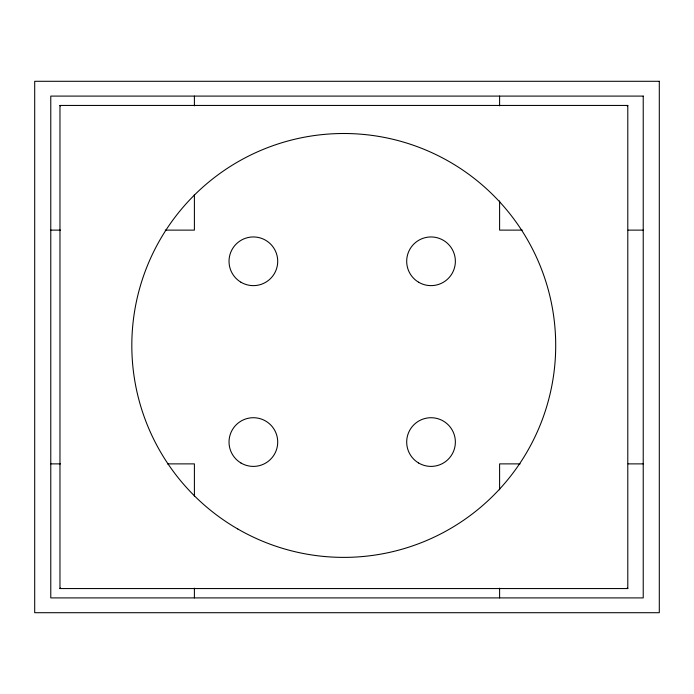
<?xml version="1.0" encoding="UTF-8"?>
<svg xmlns="http://www.w3.org/2000/svg" width="694" height="694" viewBox="0 0 694 694"><rect width="100%" height="100%" fill="white"/><g stroke="black" fill="none" stroke-linecap="round" stroke-linejoin="round"><path stroke-width="1.04" d="M59.97 588.555L627.792 588.555L627.792 105.445L59.97 105.445L59.97 588.555L60.586 588.035M627.185 105.965L627.792 105.445M50.775 230.122L60.499 230.122M165.241 230.122L194.398 230.122L194.398 194.45M522.278 230.122L499.602 230.122L499.602 200.939M628.105 230.122L643.225 230.122M50.775 463.878L60.499 463.878M167.401 463.878L194.398 463.878L194.398 496.305M520.118 463.878L499.602 463.878L499.602 489.825M628.105 463.878L643.225 463.878M59.97 105.445L60.586 105.965M627.185 588.035L627.792 588.555M499.602 96.093L499.602 105.826M499.602 588.174L499.602 597.907M194.398 96.093L194.398 105.826M194.398 588.174L194.398 597.907M659.3 81.293L34.7 81.293L34.7 612.707L659.3 612.707L659.3 81.293M643.225 96.093L50.775 96.093L50.775 597.907L643.225 597.907L643.225 96.093M237.79 528.993A211.948 211.948 0 0 0 555.703 345.439A211.948 211.948 0 0 0 237.79 161.893A211.948 211.948 0 0 0 237.79 528.993M240.931 282.215A24.342 24.342 0 0 0 277.713 261.595A24.342 24.342 0 0 0 241.469 240.055A24.342 24.342 0 0 0 240.931 282.215M418.595 282.215A24.342 24.342 0 0 0 455.368 261.595A24.342 24.342 0 0 0 419.133 240.055A24.342 24.342 0 0 0 418.595 282.215M418.595 462.985A24.342 24.342 0 0 0 455.368 442.373A24.342 24.342 0 0 0 419.133 420.824A24.342 24.342 0 0 0 418.595 462.985M240.931 462.985A24.342 24.342 0 0 0 277.713 442.373A24.342 24.342 0 0 0 241.469 420.824A24.342 24.342 0 0 0 240.931 462.985"/></g></svg>
